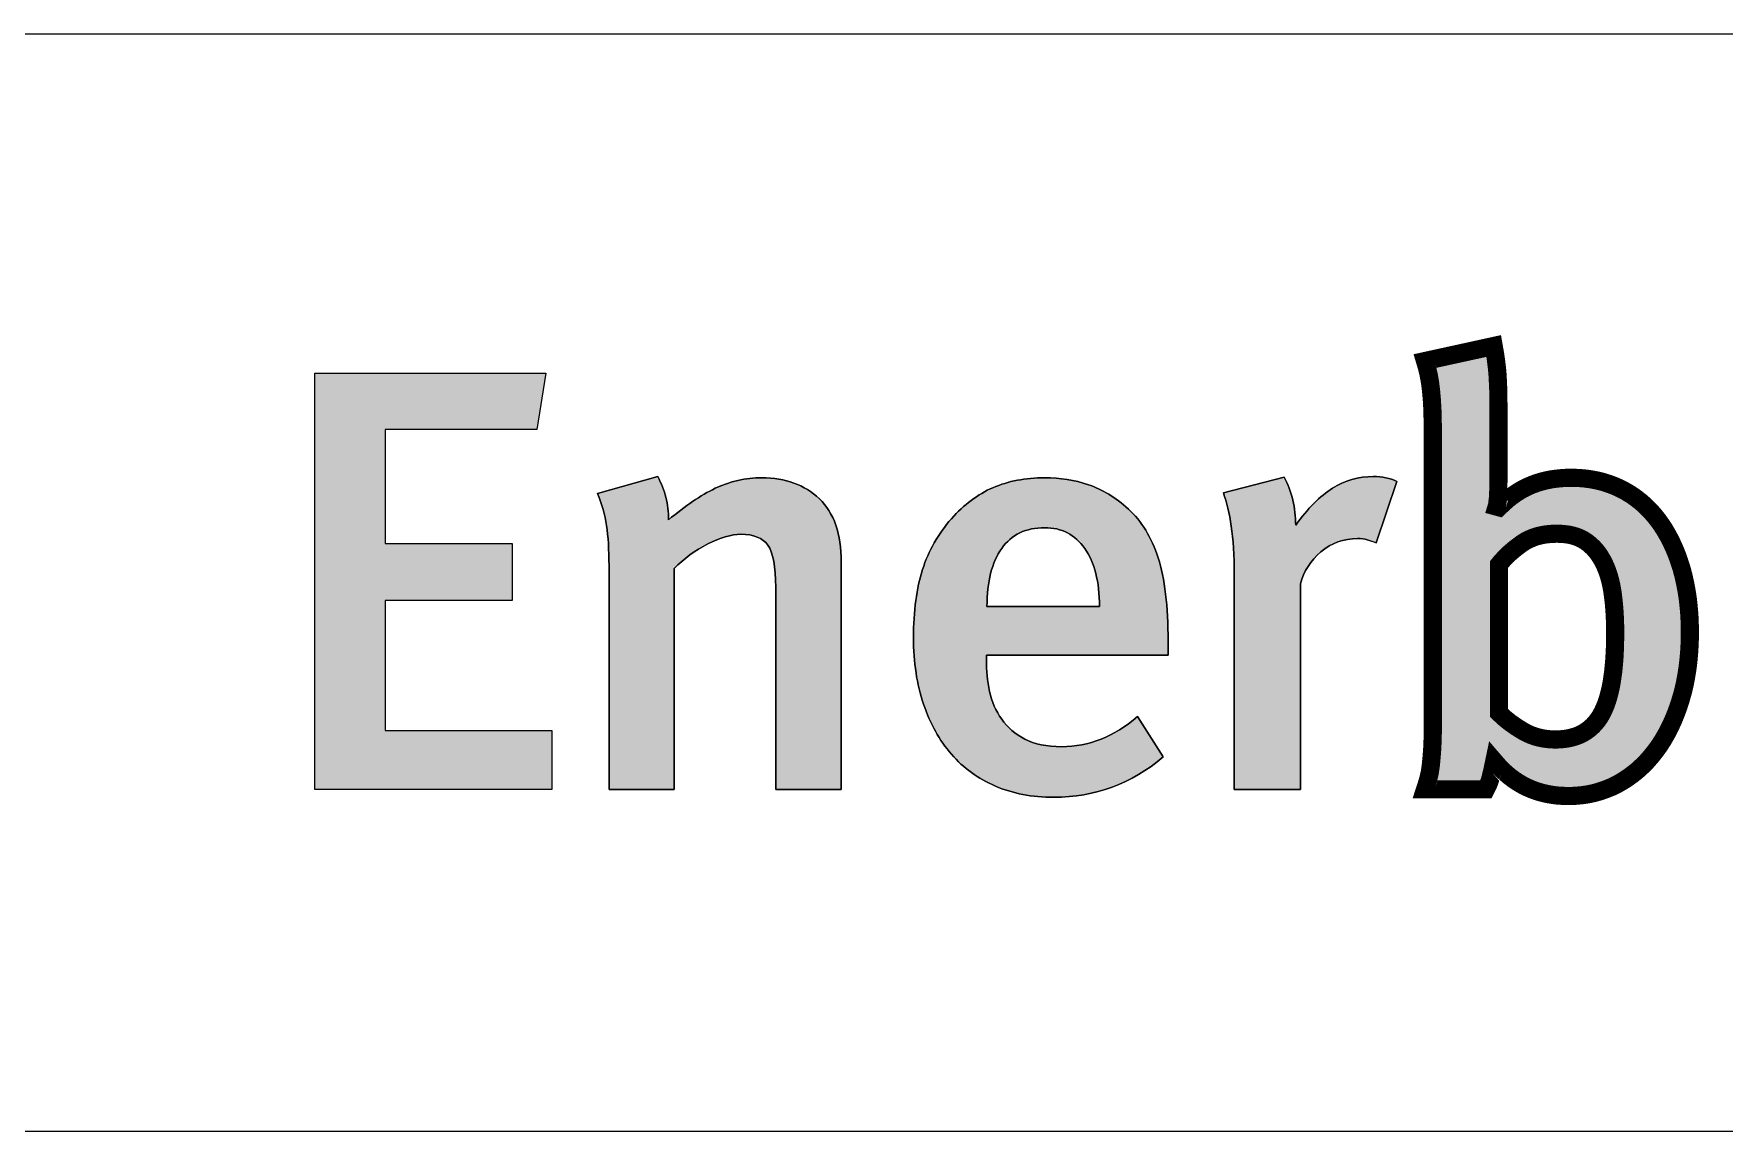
# Model space of a CAD drawing. Header units: inches. Extents: x 0 to 841, y 0 to 594.
# Drawn here: x 744.62 to 767.89, y 68.03 to 83.14 of the extents above; entities that cross this region are included whole.
import ezdxf

# ---------------------------------------------------------------- set-up
doc = ezdxf.new("R2010")
doc.units = ezdxf.units.IN
doc.header["$MEASUREMENT"] = 0
for name, color, linetype in [('BG 0 -2', 7, 'Continuous'), ('BG _U+B808_U+C774_U+C5B4 1', 7, 'Continuous'), ('BG Default', 7, 'Continuous')]:
    doc.layers.add(name, color=color, linetype=linetype)

msp = doc.modelspace()

# ---------------------------------------------------------------- hatches: boundary and pattern name
at = {"layer": 'BG 0 -2', "linetype": 'ByBlock', "true_color": 0x005bac}
msp.add_hatch(color=154, dxfattribs=at).paths.add_polyline_path([(748.485, 72.738), (748.485, 78.471), (751.667, 78.471), (751.542, 77.692), (749.454, 77.692), (749.454, 76.126), (751.203, 76.126), (751.203, 75.339), (749.454, 75.339), (749.454, 73.55), (751.749, 73.55), (751.749, 72.738)])
h = msp.add_hatch(color=154, dxfattribs=at)
edge = h.paths.add_edge_path()
edge.add_spline(control_points=[(754.831, 72.738), (754.831, 72.738), (754.831, 75.521), (754.831, 75.521), (754.831, 75.809), (754.795, 76.002), (754.723, 76.102), (754.651, 76.201), (754.527, 76.251), (754.351, 76.251), (754.218, 76.251), (754.066, 76.206), (753.895, 76.118), (753.724, 76.03), (753.569, 75.916), (753.431, 75.778), (753.431, 75.778), (753.431, 72.738), (753.431, 72.738), (753.431, 72.738), (752.536, 72.738), (752.536, 72.738), (752.536, 72.738), (752.536, 75.82), (752.536, 75.82), (752.536, 76.041), (752.525, 76.224), (752.503, 76.371), (752.481, 76.517), (752.439, 76.665), (752.379, 76.814), (752.379, 76.814), (753.207, 77.046), (753.207, 77.046), (753.257, 76.952), (753.294, 76.857), (753.319, 76.76), (753.344, 76.663), (753.356, 76.56), (753.356, 76.449), (753.583, 76.643), (753.797, 76.788), (753.999, 76.884), (754.2, 76.981), (754.414, 77.029), (754.64, 77.029), (754.966, 77.029), (755.23, 76.933), (755.432, 76.74), (755.633, 76.546), (755.734, 76.256), (755.734, 75.869), (755.734, 75.869), (755.734, 72.738), (755.734, 72.738), (755.734, 72.738), (754.831, 72.738), (754.831, 72.738)], knot_values=[0, 0, 0, 0, 1, 1, 1, 2, 2, 2, 3, 3, 3, 4, 4, 4, 5, 5, 5, 6, 6, 6, 7, 7, 7, 8, 8, 8, 9, 9, 9, 10, 10, 10, 11, 11, 11, 12, 12, 12, 13, 13, 13, 14, 14, 14, 15, 15, 15, 16, 16, 16, 17, 17, 17, 18, 18, 18, 19, 19, 19, 19], degree=3, periodic=0)
h = msp.add_hatch(color=154, dxfattribs=at)
edge = h.paths.add_edge_path()
edge.add_spline(control_points=[(757.731, 74.585), (757.731, 74.585), (757.731, 74.519), (757.731, 74.519), (757.731, 74.376), (757.746, 74.232), (757.776, 74.088), (757.807, 73.945), (757.862, 73.816), (757.942, 73.703), (758.022, 73.59), (758.129, 73.499), (758.261, 73.43), (758.393, 73.361), (758.562, 73.326), (758.767, 73.326), (759.142, 73.326), (759.49, 73.464), (759.81, 73.74), (759.81, 73.74), (760.167, 73.185), (760.167, 73.185), (759.73, 72.815), (759.228, 72.63), (758.659, 72.63), (758.36, 72.63), (758.092, 72.681), (757.855, 72.784), (757.618, 72.886), (757.416, 73.032), (757.25, 73.222), (757.085, 73.413), (756.956, 73.643), (756.865, 73.914), (756.774, 74.185), (756.728, 74.489), (756.728, 74.825), (756.728, 75.195), (756.77, 75.509), (756.852, 75.766), (756.935, 76.023), (757.068, 76.256), (757.25, 76.466), (757.421, 76.659), (757.612, 76.802), (757.822, 76.893), (758.032, 76.984), (758.269, 77.029), (758.534, 77.029), (758.744, 77.029), (758.945, 76.998), (759.135, 76.934), (759.326, 76.87), (759.509, 76.759), (759.686, 76.599), (759.868, 76.433), (760.005, 76.209), (760.096, 75.928), (760.187, 75.646), (760.233, 75.262), (760.233, 74.776), (760.233, 74.776), (760.233, 74.585), (760.233, 74.585), (760.233, 74.585), (757.731, 74.585), (757.731, 74.585)], knot_values=[0, 0, 0, 0, 1, 1, 1, 2, 2, 2, 3, 3, 3, 4, 4, 4, 5, 5, 5, 6, 6, 6, 7, 7, 7, 8, 8, 8, 9, 9, 9, 10, 10, 10, 11, 11, 11, 12, 12, 12, 13, 13, 13, 14, 14, 14, 15, 15, 15, 16, 16, 16, 17, 17, 17, 18, 18, 18, 19, 19, 19, 20, 20, 20, 21, 21, 21, 22, 22, 22, 22], degree=3, periodic=0)
edge = h.paths.add_edge_path(flags=0)
edge.add_spline(control_points=[(759.288, 75.256), (759.288, 75.599), (759.221, 75.865), (759.085, 76.056), (758.95, 76.247), (758.767, 76.342), (758.534, 76.342), (758.275, 76.342), (758.077, 76.247), (757.942, 76.056), (757.807, 75.865), (757.739, 75.599), (757.739, 75.256), (757.739, 75.256), (759.288, 75.256), (759.288, 75.256)], knot_values=[0, 0, 0, 0, 1, 1, 1, 2, 2, 2, 3, 3, 3, 4, 4, 4, 5, 5, 5, 5], degree=3, periodic=0)
h = msp.add_hatch(color=154, dxfattribs=at)
edge = h.paths.add_edge_path()
edge.add_spline(control_points=[(763.099, 76.135), (763.055, 76.151), (763.014, 76.165), (762.975, 76.176), (762.936, 76.187), (762.892, 76.192), (762.842, 76.192), (762.649, 76.192), (762.481, 76.132), (762.337, 76.01), (762.193, 75.889), (762.1, 75.742), (762.055, 75.571), (762.055, 75.571), (762.055, 72.738), (762.055, 72.738), (762.055, 72.738), (761.144, 72.738), (761.144, 72.738), (761.144, 72.738), (761.144, 75.695), (761.144, 75.695), (761.144, 75.961), (761.13, 76.183), (761.103, 76.362), (761.075, 76.542), (761.039, 76.695), (760.995, 76.822), (760.995, 76.822), (761.832, 77.038), (761.832, 77.038), (761.936, 76.839), (761.989, 76.618), (761.989, 76.375), (762.155, 76.607), (762.323, 76.777), (762.494, 76.884), (762.666, 76.992), (762.853, 77.046), (763.058, 77.046), (763.179, 77.046), (763.287, 77.024), (763.381, 76.98), (763.381, 76.98), (763.099, 76.135), (763.099, 76.135)], knot_values=[0, 0, 0, 0, 1, 1, 1, 2, 2, 2, 3, 3, 3, 4, 4, 4, 5, 5, 5, 6, 6, 6, 7, 7, 7, 8, 8, 8, 9, 9, 9, 10, 10, 10, 11, 11, 11, 12, 12, 12, 13, 13, 13, 14, 14, 14, 15, 15, 15, 15], degree=3, periodic=0)
at = {"layer": 'BG Default', "linetype": 'Continuous', "true_color": 0x4482f4}
h = msp.add_hatch(color=163, dxfattribs=at)
h.paths.add_polyline_path([(763.878, 77.626), (763.878, 73.674), (763.876, 73.476), (763.87, 73.314), (763.86, 73.179), (763.849, 73.065), (763.835, 72.969), (763.816, 72.887), (763.794, 72.812), (763.77, 72.738), (764.607, 72.738), (764.626, 72.775), (764.643, 72.812), (764.658, 72.85), (764.669, 72.887), (764.693, 72.984), (764.723, 73.127), (764.773, 73.069), (764.824, 73.015), (764.878, 72.964), (764.933, 72.917), (764.99, 72.874), (765.049, 72.835), (765.11, 72.799), (765.172, 72.767), (765.237, 72.739), (765.304, 72.714), (765.372, 72.694), (765.442, 72.677), (765.514, 72.664), (765.588, 72.654), (765.664, 72.649), (765.742, 72.647), (765.832, 72.649), (765.921, 72.657), (766.007, 72.669), (766.092, 72.687), (766.175, 72.71), (766.256, 72.738), (766.336, 72.77), (766.413, 72.808), (766.489, 72.851), (766.561, 72.898), (766.631, 72.949), (766.699, 73.004), (766.764, 73.064), (766.826, 73.127), (766.886, 73.196), (766.943, 73.268), (766.998, 73.344), (767.049, 73.424), (767.097, 73.508), (767.142, 73.595), (767.184, 73.686), (767.223, 73.781), (767.259, 73.879), (767.291, 73.98), (767.321, 74.085), (767.346, 74.193), (767.367, 74.304), (767.385, 74.418), (767.398, 74.534), (767.408, 74.653), (767.414, 74.775), (767.416, 74.9), (767.414, 75.021), (767.409, 75.139), (767.399, 75.253), (767.387, 75.365), (767.37, 75.474), (767.35, 75.58), (767.327, 75.683), (767.3, 75.783), (767.269, 75.879), (767.236, 75.972), (767.199, 76.061), (767.16, 76.147), (767.117, 76.229), (767.072, 76.308), (767.024, 76.382), (766.972, 76.454), (766.918, 76.521), (766.861, 76.584), (766.801, 76.644), (766.738, 76.699), (766.673, 76.75), (766.604, 76.798), (766.533, 76.841), (766.459, 76.88), (766.382, 76.915), (766.303, 76.945), (766.222, 76.971), (766.139, 76.992), (766.053, 77.008), (765.966, 77.02), (765.876, 77.027), (765.784, 77.029), (765.71, 77.028), (765.638, 77.023), (765.568, 77.016), (765.5, 77.006), (765.433, 76.992), (765.369, 76.976), (765.306, 76.956), (765.245, 76.934), (765.185, 76.908), (765.126, 76.879), (765.068, 76.846), (765.011, 76.809), (764.954, 76.768), (764.899, 76.724), (764.844, 76.675), (764.789, 76.623), (764.756, 76.632), (764.76, 76.645), (764.764, 76.669), (764.773, 76.748), (764.779, 76.868), (764.781, 77.029), (764.781, 78.007), (764.778, 78.239), (764.769, 78.438), (764.761, 78.531), (764.749, 78.63), (764.734, 78.735), (764.715, 78.844), (763.77, 78.637), (763.797, 78.546), (763.82, 78.447), (763.839, 78.341), (763.853, 78.226), (763.864, 78.1), (763.872, 77.958)])
h.paths.add_polyline_path([(764.789, 75.836), (764.821, 75.875), (764.856, 75.913), (764.93, 75.987), (765.013, 76.058), (765.104, 76.126), (765.153, 76.157), (765.206, 76.184), (765.261, 76.207), (765.32, 76.226), (765.381, 76.24), (765.446, 76.251), (765.514, 76.257), (765.585, 76.259), (765.645, 76.257), (765.703, 76.252), (765.758, 76.244), (765.809, 76.232), (765.858, 76.217), (765.904, 76.198), (765.947, 76.176), (765.986, 76.151), (766.024, 76.123), (766.059, 76.092), (766.093, 76.059), (766.124, 76.024), (766.154, 75.986), (766.181, 75.945), (766.207, 75.902), (766.231, 75.857), (766.253, 75.809), (766.273, 75.76), (766.291, 75.709), (766.308, 75.655), (766.322, 75.6), (766.335, 75.543), (766.346, 75.483), (766.355, 75.422), (766.37, 75.296), (766.38, 75.165), (766.386, 75.031), (766.388, 74.892), (766.385, 74.702), (766.376, 74.526), (766.361, 74.364), (766.34, 74.217), (766.327, 74.148), (766.312, 74.083), (766.296, 74.021), (766.279, 73.963), (766.26, 73.908), (766.239, 73.857), (766.217, 73.809), (766.194, 73.765), (766.169, 73.724), (766.141, 73.685), (766.112, 73.65), (766.082, 73.617), (766.049, 73.586), (766.014, 73.558), (765.978, 73.533), (765.94, 73.51), (765.9, 73.49), (765.858, 73.473), (765.814, 73.459), (765.769, 73.447), (765.721, 73.437), (765.672, 73.431), (765.621, 73.427), (765.568, 73.425), (765.507, 73.427), (765.447, 73.432), (765.389, 73.441), (765.333, 73.453), (765.278, 73.469), (765.226, 73.488), (765.174, 73.511), (765.125, 73.537), (765.031, 73.595), (764.944, 73.656), (764.863, 73.721), (764.789, 73.79)], flags=0)
at = {"layer": 'BG Default', "linetype": 'Continuous', "true_color": 0x266df2}
h = msp.add_hatch(color=150, dxfattribs=at)
h.paths.add_polyline_path([(764.789, 76.623), (764.756, 76.632), (764.76, 76.645), (764.764, 76.669), (764.773, 76.748), (764.779, 76.868), (764.781, 77.029), (764.781, 78.007), (764.778, 78.239), (764.769, 78.438), (764.761, 78.531), (764.749, 78.63), (764.734, 78.735), (764.715, 78.844), (763.77, 78.637), (763.797, 78.546), (763.82, 78.447), (763.839, 78.341), (763.853, 78.226), (763.864, 78.1), (763.872, 77.958), (763.876, 77.8), (763.878, 77.626), (763.878, 73.674), (763.876, 73.476), (763.87, 73.314), (763.86, 73.179), (763.849, 73.065), (763.835, 72.969), (763.816, 72.887), (763.794, 72.812), (763.77, 72.738), (764.607, 72.738), (764.626, 72.775), (764.643, 72.812), (764.658, 72.85), (764.669, 72.887), (764.693, 72.984), (764.723, 73.127), (764.773, 73.069), (764.824, 73.015), (764.878, 72.964), (764.933, 72.917), (764.99, 72.874), (765.049, 72.835), (765.11, 72.799), (765.172, 72.767), (765.237, 72.739), (765.304, 72.714), (765.372, 72.694), (765.442, 72.677), (765.514, 72.664), (765.588, 72.654), (765.664, 72.649), (765.742, 72.647), (765.832, 72.649), (765.921, 72.657), (766.007, 72.669), (766.092, 72.687), (766.175, 72.71), (766.256, 72.738), (766.336, 72.77), (766.413, 72.808), (766.489, 72.851), (766.561, 72.898), (766.631, 72.949), (766.699, 73.004), (766.764, 73.064), (766.826, 73.127), (766.886, 73.196), (766.943, 73.268), (766.998, 73.344), (767.049, 73.424), (767.097, 73.508), (767.142, 73.595), (767.184, 73.686), (767.223, 73.781), (767.259, 73.879), (767.291, 73.98), (767.321, 74.085), (767.346, 74.193), (767.367, 74.304), (767.385, 74.418), (767.398, 74.534), (767.408, 74.653), (767.414, 74.775), (767.416, 74.9), (767.414, 75.021), (767.409, 75.139), (767.399, 75.253), (767.387, 75.365), (767.37, 75.474), (767.35, 75.58), (767.327, 75.683), (767.3, 75.783), (767.269, 75.879), (767.236, 75.972), (767.199, 76.061), (767.16, 76.147), (767.117, 76.229), (767.072, 76.308), (767.024, 76.382), (766.972, 76.454), (766.918, 76.521), (766.861, 76.584), (766.801, 76.644), (766.738, 76.699), (766.673, 76.75), (766.604, 76.798), (766.533, 76.841), (766.459, 76.88), (766.382, 76.915), (766.303, 76.945), (766.222, 76.971), (766.139, 76.992), (766.053, 77.008), (765.966, 77.02), (765.876, 77.027), (765.784, 77.029), (765.71, 77.028), (765.638, 77.023), (765.568, 77.016), (765.5, 77.006), (765.433, 76.992), (765.369, 76.976), (765.306, 76.956), (765.245, 76.934), (765.185, 76.908), (765.126, 76.879), (765.068, 76.846), (765.011, 76.809), (764.954, 76.768), (764.899, 76.724)])
h.paths.add_polyline_path([(764.789, 75.836), (764.821, 75.875), (764.856, 75.913), (764.93, 75.987), (765.013, 76.058), (765.104, 76.126), (765.153, 76.157), (765.206, 76.184), (765.261, 76.207), (765.32, 76.226), (765.381, 76.24), (765.446, 76.251), (765.514, 76.257), (765.585, 76.259), (765.645, 76.257), (765.703, 76.252), (765.758, 76.244), (765.809, 76.232), (765.858, 76.217), (765.904, 76.198), (765.947, 76.176), (765.986, 76.151), (766.024, 76.123), (766.059, 76.092), (766.093, 76.059), (766.124, 76.024), (766.154, 75.986), (766.181, 75.945), (766.207, 75.902), (766.231, 75.857), (766.253, 75.809), (766.273, 75.76), (766.291, 75.709), (766.308, 75.655), (766.322, 75.6), (766.335, 75.543), (766.346, 75.483), (766.355, 75.422), (766.37, 75.296), (766.38, 75.165), (766.386, 75.031), (766.388, 74.892), (766.385, 74.702), (766.376, 74.526), (766.361, 74.364), (766.34, 74.217), (766.327, 74.148), (766.312, 74.083), (766.296, 74.021), (766.279, 73.963), (766.26, 73.908), (766.239, 73.857), (766.217, 73.809), (766.194, 73.765), (766.169, 73.724), (766.141, 73.685), (766.112, 73.65), (766.082, 73.617), (766.049, 73.586), (766.014, 73.558), (765.978, 73.533), (765.94, 73.51), (765.9, 73.49), (765.858, 73.473), (765.814, 73.459), (765.769, 73.447), (765.721, 73.437), (765.672, 73.431), (765.621, 73.427), (765.568, 73.425), (765.507, 73.427), (765.447, 73.432), (765.389, 73.441), (765.333, 73.453), (765.278, 73.469), (765.226, 73.488), (765.174, 73.511), (765.125, 73.537), (765.031, 73.595), (764.944, 73.656), (764.863, 73.721), (764.789, 73.79)], flags=0)

# ---------------------------------------------------------------- linework, layer by layer
at = {"layer": 'BG 0 -2', "color": 7, "linetype": 'Continuous', "lineweight": 9}
for p, q in [((666.664, 83.143), (815.931, 83.143)), ((666.664, 68.031), (815.931, 68.031))]:
    msp.add_line(p, q, dxfattribs=at)
at = {"layer": 'BG 0 -2', "color": 7, "linetype": 'Continuous', "lineweight": 0}
msp.add_lwpolyline([(748.485, 72.738), (748.485, 78.471), (751.667, 78.471), (751.542, 77.692), (749.454, 77.692), (749.454, 76.126), (751.203, 76.126), (751.203, 75.339), (749.454, 75.339), (749.454, 73.55), (751.749, 73.55), (751.749, 72.738)], close=True, dxfattribs=at)
for points, knots in [([(754.831, 72.738), (754.831, 72.738), (754.831, 75.521), (754.831, 75.521), (754.831, 75.809), (754.795, 76.002), (754.723, 76.102), (754.651, 76.201), (754.527, 76.251), (754.351, 76.251), (754.218, 76.251), (754.066, 76.206), (753.895, 76.118), (753.724, 76.03), (753.569, 75.916), (753.431, 75.778), (753.431, 75.778), (753.431, 72.738), (753.431, 72.738), (753.431, 72.738), (752.536, 72.738), (752.536, 72.738), (752.536, 72.738), (752.536, 75.82), (752.536, 75.82), (752.536, 76.041), (752.525, 76.224), (752.503, 76.371), (752.481, 76.517), (752.439, 76.665), (752.379, 76.814), (752.379, 76.814), (753.207, 77.046), (753.207, 77.046), (753.257, 76.952), (753.294, 76.857), (753.319, 76.76), (753.344, 76.663), (753.356, 76.56), (753.356, 76.449), (753.583, 76.643), (753.797, 76.788), (753.999, 76.884), (754.2, 76.981), (754.414, 77.029), (754.64, 77.029), (754.966, 77.029), (755.23, 76.933), (755.432, 76.74), (755.633, 76.546), (755.734, 76.256), (755.734, 75.869), (755.734, 75.869), (755.734, 72.738), (755.734, 72.738), (755.734, 72.738), (754.831, 72.738), (754.831, 72.738)], [0, 0, 0, 0, 1, 1, 1, 2, 2, 2, 3, 3, 3, 4, 4, 4, 5, 5, 5, 6, 6, 6, 7, 7, 7, 8, 8, 8, 9, 9, 9, 10, 10, 10, 11, 11, 11, 12, 12, 12, 13, 13, 13, 14, 14, 14, 15, 15, 15, 16, 16, 16, 17, 17, 17, 18, 18, 18, 19, 19, 19, 19]), ([(757.731, 74.585), (757.731, 74.585), (757.731, 74.519), (757.731, 74.519), (757.731, 74.376), (757.746, 74.232), (757.776, 74.088), (757.807, 73.945), (757.862, 73.816), (757.942, 73.703), (758.022, 73.59), (758.129, 73.499), (758.261, 73.43), (758.393, 73.361), (758.562, 73.326), (758.767, 73.326), (759.142, 73.326), (759.49, 73.464), (759.81, 73.74), (759.81, 73.74), (760.167, 73.185), (760.167, 73.185), (759.73, 72.815), (759.228, 72.63), (758.659, 72.63), (758.36, 72.63), (758.092, 72.681), (757.855, 72.784), (757.618, 72.886), (757.416, 73.032), (757.25, 73.222), (757.085, 73.413), (756.956, 73.643), (756.865, 73.914), (756.774, 74.185), (756.728, 74.489), (756.728, 74.825), (756.728, 75.195), (756.77, 75.509), (756.852, 75.766), (756.935, 76.023), (757.068, 76.256), (757.25, 76.466), (757.421, 76.659), (757.612, 76.802), (757.822, 76.893), (758.032, 76.984), (758.269, 77.029), (758.534, 77.029), (758.744, 77.029), (758.945, 76.998), (759.135, 76.934), (759.326, 76.87), (759.509, 76.759), (759.686, 76.599), (759.868, 76.433), (760.005, 76.209), (760.096, 75.928), (760.187, 75.646), (760.233, 75.262), (760.233, 74.776), (760.233, 74.776), (760.233, 74.585), (760.233, 74.585), (760.233, 74.585), (757.731, 74.585), (757.731, 74.585)], [0, 0, 0, 0, 1, 1, 1, 2, 2, 2, 3, 3, 3, 4, 4, 4, 5, 5, 5, 6, 6, 6, 7, 7, 7, 8, 8, 8, 9, 9, 9, 10, 10, 10, 11, 11, 11, 12, 12, 12, 13, 13, 13, 14, 14, 14, 15, 15, 15, 16, 16, 16, 17, 17, 17, 18, 18, 18, 19, 19, 19, 20, 20, 20, 21, 21, 21, 22, 22, 22, 22]), ([(763.099, 76.135), (763.055, 76.151), (763.014, 76.165), (762.975, 76.176), (762.936, 76.187), (762.892, 76.192), (762.842, 76.192), (762.649, 76.192), (762.481, 76.132), (762.337, 76.01), (762.193, 75.889), (762.1, 75.742), (762.055, 75.571), (762.055, 75.571), (762.055, 72.738), (762.055, 72.738), (762.055, 72.738), (761.144, 72.738), (761.144, 72.738), (761.144, 72.738), (761.144, 75.695), (761.144, 75.695), (761.144, 75.961), (761.13, 76.183), (761.103, 76.362), (761.075, 76.542), (761.039, 76.695), (760.995, 76.822), (760.995, 76.822), (761.832, 77.038), (761.832, 77.038), (761.936, 76.839), (761.989, 76.618), (761.989, 76.375), (762.155, 76.607), (762.323, 76.777), (762.494, 76.884), (762.666, 76.992), (762.853, 77.046), (763.058, 77.046), (763.179, 77.046), (763.287, 77.024), (763.381, 76.98), (763.381, 76.98), (763.099, 76.135), (763.099, 76.135)], [0, 0, 0, 0, 1, 1, 1, 2, 2, 2, 3, 3, 3, 4, 4, 4, 5, 5, 5, 6, 6, 6, 7, 7, 7, 8, 8, 8, 9, 9, 9, 10, 10, 10, 11, 11, 11, 12, 12, 12, 13, 13, 13, 14, 14, 14, 15, 15, 15, 15]), ([(759.288, 75.256), (759.288, 75.599), (759.221, 75.865), (759.085, 76.056), (758.95, 76.247), (758.767, 76.342), (758.534, 76.342), (758.275, 76.342), (758.077, 76.247), (757.942, 76.056), (757.807, 75.865), (757.739, 75.599), (757.739, 75.256), (757.739, 75.256), (759.288, 75.256), (759.288, 75.256)], [0, 0, 0, 0, 1, 1, 1, 2, 2, 2, 3, 3, 3, 4, 4, 4, 5, 5, 5, 5])]:
    msp.add_open_spline(points, degree=3, knots=knots, dxfattribs=at)
at = {"layer": 'BG _U+B808_U+C774_U+C5B4 1', "color": 7, "linetype": 'Continuous', "lineweight": 25}
for p, q in [((763.77, 78.637), (764.715, 78.844)), ((748.485, 72.738), (748.485, 78.471)), ((748.485, 78.471), (751.667, 78.471)), ((751.667, 78.471), (751.542, 77.692)), ((764.781, 78.007), (764.781, 77.029)), ((751.542, 77.692), (749.454, 77.692)), ((749.454, 77.692), (749.454, 76.126)), ((763.878, 73.674), (763.878, 77.626)), ((752.379, 76.814), (753.207, 77.046)), ((760.995, 76.822), (761.832, 77.038)), ((763.381, 76.98), (763.099, 76.135)), ((764.756, 76.632), (764.789, 76.623)), ((749.454, 76.126), (751.203, 76.126)), ((751.203, 76.126), (751.203, 75.339)), ((763.099, 76.135), (762.975, 76.176)), ((755.734, 75.869), (755.734, 72.738)), ((752.536, 72.738), (752.536, 75.82)), ((753.431, 75.778), (753.431, 72.738)), ((761.144, 72.738), (761.144, 75.695)), ((764.789, 75.836), (764.789, 73.79)), ((754.831, 72.738), (754.831, 75.521)), ((762.055, 75.571), (762.055, 72.738)), ((751.203, 75.339), (749.454, 75.339)), ((749.454, 75.339), (749.454, 73.55)), ((757.739, 75.256), (759.288, 75.256)), ((760.233, 74.776), (760.233, 74.585)), ((757.731, 74.585), (757.731, 74.519)), ((760.233, 74.585), (757.731, 74.585)), ((749.454, 73.55), (751.749, 73.55)), ((751.749, 73.55), (751.749, 72.738)), ((759.81, 73.74), (760.167, 73.185)), ((751.749, 72.738), (748.485, 72.738)), ((753.431, 72.738), (752.536, 72.738)), ((755.734, 72.738), (754.831, 72.738)), ((762.055, 72.738), (761.144, 72.738)), ((764.607, 72.738), (763.77, 72.738))]:
    msp.add_line(p, q, dxfattribs=at)
for points in [[(764.715, 78.844), (764.742, 78.695), (764.76, 78.559), (764.769, 78.438)], [(764.769, 78.438), (764.777, 78.316), (764.781, 78.173), (764.781, 78.007)], [(753.207, 77.046), (753.257, 76.952), (753.294, 76.857), (753.319, 76.76)], [(761.832, 77.038), (761.936, 76.839), (761.989, 76.618), (761.989, 76.375)], [(764.781, 77.029), (764.781, 76.908), (764.778, 76.814), (764.773, 76.748)], [(753.356, 76.449), (753.583, 76.643), (753.797, 76.788), (753.999, 76.884)], [(757.25, 76.466), (757.421, 76.659), (757.612, 76.802), (757.822, 76.893)], [(759.135, 76.934), (759.326, 76.87), (759.509, 76.759), (759.686, 76.599)], [(761.103, 76.362), (761.075, 76.542), (761.039, 76.695), (760.995, 76.822)], [(761.989, 76.375), (762.155, 76.607), (762.323, 76.777), (762.494, 76.884)], [(764.789, 76.623), (764.933, 76.767), (765.085, 76.87), (765.245, 76.934)], [(753.319, 76.76), (753.344, 76.663), (753.356, 76.56), (753.356, 76.449)], [(755.432, 76.74), (755.633, 76.546), (755.734, 76.256), (755.734, 75.869)], [(759.686, 76.599), (759.868, 76.433), (760.005, 76.209), (760.096, 75.928)], [(764.773, 76.748), (764.767, 76.681), (764.762, 76.643), (764.756, 76.632)], [(756.852, 75.766), (756.935, 76.023), (757.068, 76.256), (757.25, 76.466)], [(761.144, 75.695), (761.144, 75.961), (761.13, 76.183), (761.103, 76.362)], [(753.895, 76.118), (753.724, 76.03), (753.569, 75.916), (753.431, 75.778)], [(754.831, 75.521), (754.831, 75.809), (754.795, 76.002), (754.723, 76.102)], [(765.104, 76.126), (764.977, 76.038), (764.872, 75.941), (764.789, 75.836)], [(766.231, 75.857), (766.17, 75.981), (766.089, 76.079), (765.986, 76.151)], [(757.942, 76.056), (757.807, 75.865), (757.739, 75.599), (757.739, 75.256)], [(759.288, 75.256), (759.288, 75.599), (759.221, 75.865), (759.085, 76.056)], [(760.096, 75.928), (760.187, 75.646), (760.233, 75.262), (760.233, 74.776)], [(766.355, 75.422), (766.333, 75.588), (766.292, 75.733), (766.231, 75.857)], [(767.3, 75.783), (767.377, 75.52), (767.416, 75.226), (767.416, 74.9)], [(766.388, 74.892), (766.388, 75.08), (766.377, 75.256), (766.355, 75.422)], [(766.194, 73.765), (766.323, 73.991), (766.388, 74.367), (766.388, 74.892)], [(767.416, 74.9), (767.416, 74.563), (767.374, 74.257), (767.291, 73.98)], [(757.731, 74.519), (757.731, 74.376), (757.746, 74.232), (757.776, 74.088)], [(757.776, 74.088), (757.807, 73.945), (757.862, 73.816), (757.942, 73.703)], [(764.789, 73.79), (764.883, 73.696), (764.995, 73.612), (765.125, 73.537)], [(757.942, 73.703), (758.022, 73.59), (758.129, 73.499), (758.261, 73.43)], [(763.87, 73.314), (763.875, 73.41), (763.878, 73.53), (763.878, 73.674)], [(764.723, 73.127), (764.701, 73.017), (764.683, 72.937), (764.669, 72.887)], [(764.669, 72.887), (764.655, 72.837), (764.635, 72.788), (764.607, 72.738)]]:
    msp.add_open_spline(points, degree=3, dxfattribs=at)
for points, knots in [([(763.878, 77.626), (763.878, 77.869), (763.87, 78.069), (763.853, 78.226), (763.837, 78.384), (763.809, 78.521), (763.77, 78.637)], [13, 13, 13, 13, 14, 14, 14, 15, 15, 15, 15]), ([(753.999, 76.884), (754.2, 76.981), (754.414, 77.029), (754.64, 77.029), (754.966, 77.029), (755.23, 76.933), (755.432, 76.74)], [14, 14, 14, 14, 15, 15, 15, 16, 16, 16, 16]), ([(757.822, 76.893), (758.032, 76.984), (758.269, 77.029), (758.534, 77.029), (758.744, 77.029), (758.945, 76.998), (759.135, 76.934)], [15, 15, 15, 15, 16, 16, 16, 17, 17, 17, 17]), ([(762.494, 76.884), (762.666, 76.992), (762.853, 77.046), (763.058, 77.046), (763.179, 77.046), (763.287, 77.024), (763.381, 76.98)], [12, 12, 12, 12, 13, 13, 13, 14, 14, 14, 14]), ([(765.245, 76.934), (765.405, 76.998), (765.585, 77.029), (765.784, 77.029), (766.032, 77.029), (766.257, 76.98), (766.459, 76.88)], [23, 23, 23, 23, 24, 24, 24, 25, 25, 25, 25]), ([(752.536, 75.82), (752.536, 76.041), (752.525, 76.224), (752.503, 76.371), (752.481, 76.517), (752.439, 76.665), (752.379, 76.814)], [8, 8, 8, 8, 9, 9, 9, 10, 10, 10, 10]), ([(766.459, 76.88), (766.66, 76.781), (766.832, 76.639), (766.972, 76.454), (767.113, 76.269), (767.222, 76.045), (767.3, 75.783)], [25, 25, 25, 25, 26, 26, 26, 27, 27, 27, 27]), ([(759.085, 76.056), (758.95, 76.247), (758.767, 76.342), (758.534, 76.342), (758.275, 76.342), (758.077, 76.247), (757.942, 76.056)], [1, 1, 1, 1, 2, 2, 2, 3, 3, 3, 3]), ([(754.723, 76.102), (754.651, 76.201), (754.527, 76.251), (754.351, 76.251), (754.218, 76.251), (754.066, 76.206), (753.895, 76.118)], [2, 2, 2, 2, 3, 3, 3, 4, 4, 4, 4]), ([(762.975, 76.176), (762.936, 76.187), (762.892, 76.192), (762.842, 76.192), (762.649, 76.192), (762.481, 76.132), (762.337, 76.01), (762.193, 75.889), (762.1, 75.742), (762.055, 75.571)], [1, 1, 1, 1, 2, 2, 2, 3, 3, 3, 4, 4, 4, 4]), ([(765.986, 76.151), (765.884, 76.223), (765.75, 76.259), (765.585, 76.259), (765.391, 76.259), (765.231, 76.215), (765.104, 76.126)], [3, 3, 3, 3, 4, 4, 4, 5, 5, 5, 5]), ([(756.865, 73.914), (756.774, 74.185), (756.728, 74.489), (756.728, 74.825), (756.728, 75.195), (756.77, 75.509), (756.852, 75.766)], [11, 11, 11, 11, 12, 12, 12, 13, 13, 13, 13]), ([(757.855, 72.784), (757.618, 72.886), (757.416, 73.032), (757.25, 73.222), (757.085, 73.413), (756.956, 73.643), (756.865, 73.914)], [9, 9, 9, 9, 10, 10, 10, 11, 11, 11, 11]), ([(767.291, 73.98), (767.208, 73.704), (767.093, 73.467), (766.943, 73.268), (766.794, 73.069), (766.618, 72.916), (766.413, 72.808)], [1, 1, 1, 1, 2, 2, 2, 3, 3, 3, 3]), ([(758.261, 73.43), (758.393, 73.361), (758.562, 73.326), (758.767, 73.326), (759.142, 73.326), (759.49, 73.464), (759.81, 73.74)], [4, 4, 4, 4, 5, 5, 5, 6, 6, 6, 6]), ([(765.125, 73.537), (765.255, 73.463), (765.402, 73.425), (765.568, 73.425), (765.855, 73.425), (766.064, 73.539), (766.194, 73.765)], [8, 8, 8, 8, 9, 9, 9, 10, 10, 10, 10]), ([(763.77, 72.738), (763.787, 72.788), (763.802, 72.837), (763.816, 72.887), (763.83, 72.937), (763.841, 72.996), (763.849, 73.065), (763.857, 73.134), (763.864, 73.217), (763.87, 73.314)], [8, 8, 8, 8, 9, 9, 9, 10, 10, 10, 11, 11, 11, 11]), ([(760.167, 73.185), (759.73, 72.815), (759.228, 72.63), (758.659, 72.63), (758.36, 72.63), (758.092, 72.681), (757.855, 72.784)], [7, 7, 7, 7, 8, 8, 8, 9, 9, 9, 9]), ([(766.413, 72.808), (766.209, 72.701), (765.985, 72.647), (765.742, 72.647), (765.322, 72.647), (764.983, 72.807), (764.723, 73.127)], [3, 3, 3, 3, 4, 4, 4, 5, 5, 5, 5])]:
    msp.add_open_spline(points, degree=3, knots=knots, dxfattribs=at)
at = {"layer": 'BG Default', "color": 7, "linetype": 'Continuous', "lineweight": 25, "const_width": 0.25}
for points in [[(763.878, 77.626), (763.878, 73.674), (763.876, 73.476), (763.87, 73.314), (763.86, 73.179), (763.849, 73.065), (763.835, 72.969), (763.816, 72.887), (763.794, 72.812), (763.77, 72.738), (764.607, 72.738), (764.626, 72.775), (764.643, 72.812), (764.658, 72.85), (764.669, 72.887), (764.693, 72.984), (764.723, 73.127), (764.773, 73.069), (764.824, 73.015), (764.878, 72.964), (764.933, 72.917), (764.99, 72.874), (765.049, 72.835), (765.11, 72.799), (765.172, 72.767), (765.237, 72.739), (765.304, 72.714), (765.372, 72.694), (765.442, 72.677), (765.514, 72.664), (765.588, 72.654), (765.664, 72.649), (765.742, 72.647), (765.832, 72.649), (765.921, 72.657), (766.007, 72.669), (766.092, 72.687), (766.175, 72.71), (766.256, 72.738), (766.336, 72.77), (766.413, 72.808), (766.489, 72.851), (766.561, 72.898), (766.631, 72.949), (766.699, 73.004), (766.764, 73.064), (766.826, 73.127), (766.886, 73.196), (766.943, 73.268), (766.998, 73.344), (767.049, 73.424), (767.097, 73.508), (767.142, 73.595), (767.184, 73.686), (767.223, 73.781), (767.259, 73.879), (767.291, 73.98), (767.321, 74.085), (767.346, 74.193), (767.367, 74.304), (767.385, 74.418), (767.398, 74.534), (767.408, 74.653), (767.414, 74.775), (767.416, 74.9), (767.414, 75.021), (767.409, 75.139), (767.399, 75.253), (767.387, 75.365), (767.37, 75.474), (767.35, 75.58), (767.327, 75.683), (767.3, 75.783), (767.269, 75.879), (767.236, 75.972), (767.199, 76.061), (767.16, 76.147), (767.117, 76.229), (767.072, 76.308), (767.024, 76.382), (766.972, 76.454), (766.918, 76.521), (766.861, 76.584), (766.801, 76.644), (766.738, 76.699), (766.673, 76.75), (766.604, 76.798), (766.533, 76.841), (766.459, 76.88), (766.382, 76.915), (766.303, 76.945), (766.222, 76.971), (766.139, 76.992), (766.053, 77.008), (765.966, 77.02), (765.876, 77.027), (765.784, 77.029), (765.71, 77.028), (765.638, 77.023), (765.568, 77.016), (765.5, 77.006), (765.433, 76.992), (765.369, 76.976), (765.306, 76.956), (765.245, 76.934), (765.185, 76.908), (765.126, 76.879), (765.068, 76.846), (765.011, 76.809), (764.954, 76.768), (764.899, 76.724), (764.844, 76.675), (764.789, 76.623), (764.756, 76.632), (764.76, 76.645), (764.764, 76.669), (764.773, 76.748), (764.779, 76.868), (764.781, 77.029), (764.781, 78.007), (764.778, 78.239), (764.769, 78.438), (764.761, 78.531), (764.749, 78.63), (764.734, 78.735), (764.715, 78.844), (763.77, 78.637), (763.797, 78.546), (763.82, 78.447), (763.839, 78.341), (763.853, 78.226), (763.864, 78.1), (763.872, 77.958)], [(764.789, 76.623), (764.756, 76.632), (764.76, 76.645), (764.764, 76.669), (764.773, 76.748), (764.779, 76.868), (764.781, 77.029), (764.781, 78.007), (764.778, 78.239), (764.769, 78.438), (764.761, 78.531), (764.749, 78.63), (764.734, 78.735), (764.715, 78.844), (763.77, 78.637), (763.797, 78.546), (763.82, 78.447), (763.839, 78.341), (763.853, 78.226), (763.864, 78.1), (763.872, 77.958), (763.876, 77.8), (763.878, 77.626), (763.878, 73.674), (763.876, 73.476), (763.87, 73.314), (763.86, 73.179), (763.849, 73.065), (763.835, 72.969), (763.816, 72.887), (763.794, 72.812), (763.77, 72.738), (764.607, 72.738), (764.626, 72.775), (764.643, 72.812), (764.658, 72.85), (764.669, 72.887), (764.693, 72.984), (764.723, 73.127), (764.773, 73.069), (764.824, 73.015), (764.878, 72.964), (764.933, 72.917), (764.99, 72.874), (765.049, 72.835), (765.11, 72.799), (765.172, 72.767), (765.237, 72.739), (765.304, 72.714), (765.372, 72.694), (765.442, 72.677), (765.514, 72.664), (765.588, 72.654), (765.664, 72.649), (765.742, 72.647), (765.832, 72.649), (765.921, 72.657), (766.007, 72.669), (766.092, 72.687), (766.175, 72.71), (766.256, 72.738), (766.336, 72.77), (766.413, 72.808), (766.489, 72.851), (766.561, 72.898), (766.631, 72.949), (766.699, 73.004), (766.764, 73.064), (766.826, 73.127), (766.886, 73.196), (766.943, 73.268), (766.998, 73.344), (767.049, 73.424), (767.097, 73.508), (767.142, 73.595), (767.184, 73.686), (767.223, 73.781), (767.259, 73.879), (767.291, 73.98), (767.321, 74.085), (767.346, 74.193), (767.367, 74.304), (767.385, 74.418), (767.398, 74.534), (767.408, 74.653), (767.414, 74.775), (767.416, 74.9), (767.414, 75.021), (767.409, 75.139), (767.399, 75.253), (767.387, 75.365), (767.37, 75.474), (767.35, 75.58), (767.327, 75.683), (767.3, 75.783), (767.269, 75.879), (767.236, 75.972), (767.199, 76.061), (767.16, 76.147), (767.117, 76.229), (767.072, 76.308), (767.024, 76.382), (766.972, 76.454), (766.918, 76.521), (766.861, 76.584), (766.801, 76.644), (766.738, 76.699), (766.673, 76.75), (766.604, 76.798), (766.533, 76.841), (766.459, 76.88), (766.382, 76.915), (766.303, 76.945), (766.222, 76.971), (766.139, 76.992), (766.053, 77.008), (765.966, 77.02), (765.876, 77.027), (765.784, 77.029), (765.71, 77.028), (765.638, 77.023), (765.568, 77.016), (765.5, 77.006), (765.433, 76.992), (765.369, 76.976), (765.306, 76.956), (765.245, 76.934), (765.185, 76.908), (765.126, 76.879), (765.068, 76.846), (765.011, 76.809), (764.954, 76.768), (764.899, 76.724)], [(764.789, 75.836), (764.821, 75.875), (764.856, 75.913), (764.93, 75.987), (765.013, 76.058), (765.104, 76.126), (765.153, 76.157), (765.206, 76.184), (765.261, 76.207), (765.32, 76.226), (765.381, 76.24), (765.446, 76.251), (765.514, 76.257), (765.585, 76.259), (765.645, 76.257), (765.703, 76.252), (765.758, 76.244), (765.809, 76.232), (765.858, 76.217), (765.904, 76.198), (765.947, 76.176), (765.986, 76.151), (766.024, 76.123), (766.059, 76.092), (766.093, 76.059), (766.124, 76.024), (766.154, 75.986), (766.181, 75.945), (766.207, 75.902), (766.231, 75.857), (766.253, 75.809), (766.273, 75.76), (766.291, 75.709), (766.308, 75.655), (766.322, 75.6), (766.335, 75.543), (766.346, 75.483), (766.355, 75.422), (766.37, 75.296), (766.38, 75.165), (766.386, 75.031), (766.388, 74.892), (766.385, 74.702), (766.376, 74.526), (766.361, 74.364), (766.34, 74.217), (766.327, 74.148), (766.312, 74.083), (766.296, 74.021), (766.279, 73.963), (766.26, 73.908), (766.239, 73.857), (766.217, 73.809), (766.194, 73.765), (766.169, 73.724), (766.141, 73.685), (766.112, 73.65), (766.082, 73.617), (766.049, 73.586), (766.014, 73.558), (765.978, 73.533), (765.94, 73.51), (765.9, 73.49), (765.858, 73.473), (765.814, 73.459), (765.769, 73.447), (765.721, 73.437), (765.672, 73.431), (765.621, 73.427), (765.568, 73.425), (765.507, 73.427), (765.447, 73.432), (765.389, 73.441), (765.333, 73.453), (765.278, 73.469), (765.226, 73.488), (765.174, 73.511), (765.125, 73.537), (765.031, 73.595), (764.944, 73.656), (764.863, 73.721), (764.789, 73.79)], [(764.789, 75.836), (764.821, 75.875), (764.856, 75.913), (764.93, 75.987), (765.013, 76.058), (765.104, 76.126), (765.153, 76.157), (765.206, 76.184), (765.261, 76.207), (765.32, 76.226), (765.381, 76.24), (765.446, 76.251), (765.514, 76.257), (765.585, 76.259), (765.645, 76.257), (765.703, 76.252), (765.758, 76.244), (765.809, 76.232), (765.858, 76.217), (765.904, 76.198), (765.947, 76.176), (765.986, 76.151), (766.024, 76.123), (766.059, 76.092), (766.093, 76.059), (766.124, 76.024), (766.154, 75.986), (766.181, 75.945), (766.207, 75.902), (766.231, 75.857), (766.253, 75.809), (766.273, 75.76), (766.291, 75.709), (766.308, 75.655), (766.322, 75.6), (766.335, 75.543), (766.346, 75.483), (766.355, 75.422), (766.37, 75.296), (766.38, 75.165), (766.386, 75.031), (766.388, 74.892), (766.385, 74.702), (766.376, 74.526), (766.361, 74.364), (766.34, 74.217), (766.327, 74.148), (766.312, 74.083), (766.296, 74.021), (766.279, 73.963), (766.26, 73.908), (766.239, 73.857), (766.217, 73.809), (766.194, 73.765), (766.169, 73.724), (766.141, 73.685), (766.112, 73.65), (766.082, 73.617), (766.049, 73.586), (766.014, 73.558), (765.978, 73.533), (765.94, 73.51), (765.9, 73.49), (765.858, 73.473), (765.814, 73.459), (765.769, 73.447), (765.721, 73.437), (765.672, 73.431), (765.621, 73.427), (765.568, 73.425), (765.507, 73.427), (765.447, 73.432), (765.389, 73.441), (765.333, 73.453), (765.278, 73.469), (765.226, 73.488), (765.174, 73.511), (765.125, 73.537), (765.031, 73.595), (764.944, 73.656), (764.863, 73.721), (764.789, 73.79)]]:
    msp.add_lwpolyline(points, close=True, dxfattribs=at)

doc.saveas('drawing.dxf')
